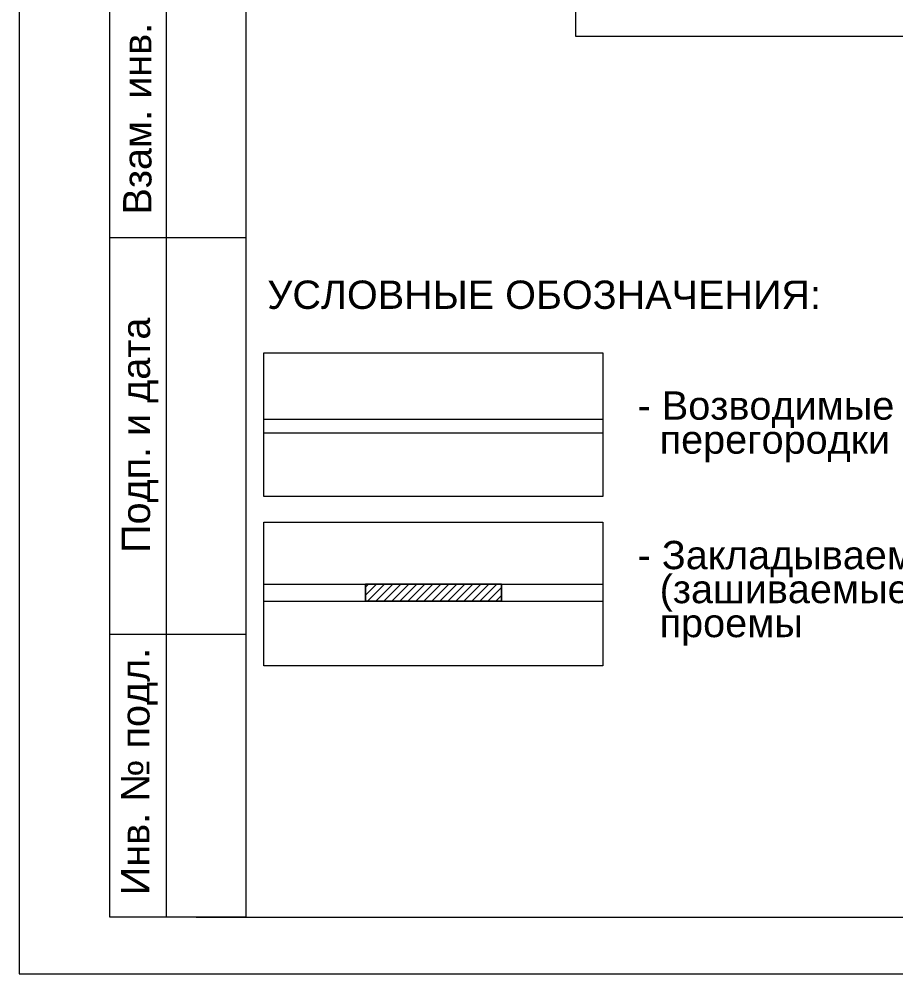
# Model space of a CAD drawing. Header units: metres. Extents: x 34 to 166, y -166 to -111.
# Drawn here: x 98.93 to 106.66, y -160.99 to -152.57 of the extents above; entities that cross this region are included whole.
import ezdxf
from ezdxf.enums import TextEntityAlignment as Align

# ---------------------------------------------------------------- set-up
doc = ezdxf.new("R2010")
doc.units = ezdxf.units.M
doc.header["$MEASUREMENT"] = 0
doc.linetypes.add('DGN Style 3', pattern=[15.993197, 11.423712, -4.569485])
doc.styles.add('Arial', font='CS_Gost2304.shx')
doc.styles.add('Style-Arial', font='arial.ttf')

# ---------------------------------------------------------------- blocks, each defined once
blk = doc.blocks.new('*U216')
at = {"color": 7, "linetype": 'Continuous', "lineweight": 13}
for p, q in [((-12.4872, 20.002), (-12.4872, -19.998)), ((-13.1872, -19.998), (-13.1872, -11.498)), ((-13.6872, -13.998), (-12.4872, -13.998)), ((-13.6872, -17.498), (-12.4872, -17.498)), ((-12.9261, -19.998), (14.0128, -19.998))]:
    blk.add_line(p, q, dxfattribs=at)
at = {"color": 7, "linetype": 'Continuous', "lineweight": 0, "flags": 128}
blk.add_lwpolyline([(14.5128, 20.502), (-14.4872, 20.502), (-14.4872, -20.498), (14.5128, -20.498), (14.5128, 20.502)], close=True, dxfattribs=at)
at = {"color": 7, "linetype": 'Continuous', "lineweight": 13, "flags": 128}
blk.add_lwpolyline([(-12.4872, -19.998), (-13.6872, -19.998), (-13.6872, -11.498)], dxfattribs=at)
at = {"color": 7, "linetype": 'Continuous', "lineweight": 0, "style": 'Style-Arial'}
for s, p in [('Взам. инв. №', (-13.4445, -12.7136)), ('Подп. и дата', (-13.4574, -15.7434)), ('Инв. № подл.', (-13.4618, -18.7114))]:
    blk.add_text(s, height=0.25002, rotation=90, dxfattribs=at).set_placement(p, align=Align.MIDDLE_CENTER)

msp = doc.modelspace()

# ---------------------------------------------------------------- hatches: boundary and pattern name
at = {"linetype": 'Continuous', "lineweight": 0}
h = msp.add_hatch(dxfattribs=at)
h.set_pattern_fill('HATCH', color=5, style=0, pattern_type=2)
h.set_pattern_definition([(45, (102.565705, -157.564935), (-0.0353553, 0.0353553), [])])
h.paths.add_polyline_path([(103.18505722, -157.70256064), (103.18505722, -157.55256064), (101.98505722, -157.55256064), (101.98505722, -157.70256064)])

# ---------------------------------------------------------------- linework, layer by layer
at = {"color": 7, "linetype": 'Continuous', "lineweight": 13}
for p, q in [((103.83666554, -139.38613779), (103.83666554, -152.71613779)), ((103.83666554, -152.71613779), (114.66666554, -152.71613779)), ((101.08785818, -157.55256064), (101.98505722, -157.55256064)), ((101.98505722, -157.70256064), (101.98505722, -157.55256064)), ((103.18505722, -157.70256064), (103.18505722, -157.55256064)), ((103.18505722, -157.55256064), (104.0774422, -157.55256064)), ((101.08785818, -157.70256064), (101.98505722, -157.70256064)), ((103.18505722, -157.70256064), (104.0774422, -157.70256064))]:
    msp.add_line(p, q, dxfattribs=at)
at = {"color": 5, "linetype": 'Continuous', "lineweight": 13}
for p, q in [((101.08785818, -156.0974493), (104.0774422, -156.0974493)), ((101.08785818, -156.2174493), (104.0774422, -156.2174493))]:
    msp.add_line(p, q, dxfattribs=at)
at = {"color": 7, "linetype": 'Continuous', "lineweight": 13, "flags": 128}
for points in [[(101.08785818, -155.51247423), (104.0774422, -155.51247423), (104.0774422, -156.78045137), (101.08785818, -156.78045137), (101.08785818, -155.51247423)], [(101.08785818, -157.0065391), (104.0774422, -157.0065391), (104.0774422, -158.27451625), (101.08785818, -158.27451625), (101.08785818, -157.0065391)]]:
    msp.add_lwpolyline(points, close=True, dxfattribs=at)
at = {"color": 5, "linetype": 'Continuous', "lineweight": 13, "flags": 128}
msp.add_lwpolyline([(101.98505722, -157.55256064), (103.18505722, -157.55256064), (103.18505722, -157.70256064), (101.98505722, -157.70256064), (101.98505722, -157.55256064)], close=True, dxfattribs=at)
at = {"color": 5, "linetype": 'Continuous', "lineweight": 0, "flags": 128}
msp.add_lwpolyline([(103.18505722, -157.70256064), (103.18505722, -157.55256064), (101.98505722, -157.55256064), (101.98505722, -157.70256064), (103.18505722, -157.70256064)], close=True, dxfattribs=at)

# ---------------------------------------------------------------- block references
at = {"color": 7, "linetype": 'Continuous', "lineweight": 13}
msp.add_blockref('*U216', (113.41589045, -140.49590205), dxfattribs=at)

# ---------------------------------------------------------------- texts
at = {"color": 7, "linetype": 'DGN Style 3', "lineweight": 13, "style": 'Style-Arial'}
msp.add_text('УСЛОВНЫЕ ОБОЗНАЧЕНИЯ:', height=0.25, dxfattribs=at).set_placement((101.11793651, -154.87400056), align=Align.TOP_LEFT)
at = {"color": 7, "linetype": 'Continuous', "lineweight": 0, "char_height": 0.25, "attachment_point": 1, "line_spacing_factor": 0.72, "style": 'Arial'}
for s, insert in [('\\fArial|b0|i0|c204204|p39;- Возводимые\\P  перегородки', (104.38607201, -155.85209681)), ('\\fArial|b0|i0|c204204|p39;- Закладываемые\\P  (зашиваемые)\\P  проемы', (104.38607201, -157.17152851))]:
    msp.add_mtext(s, dxfattribs=dict(at, insert=insert))

doc.saveas('drawing.dxf')
